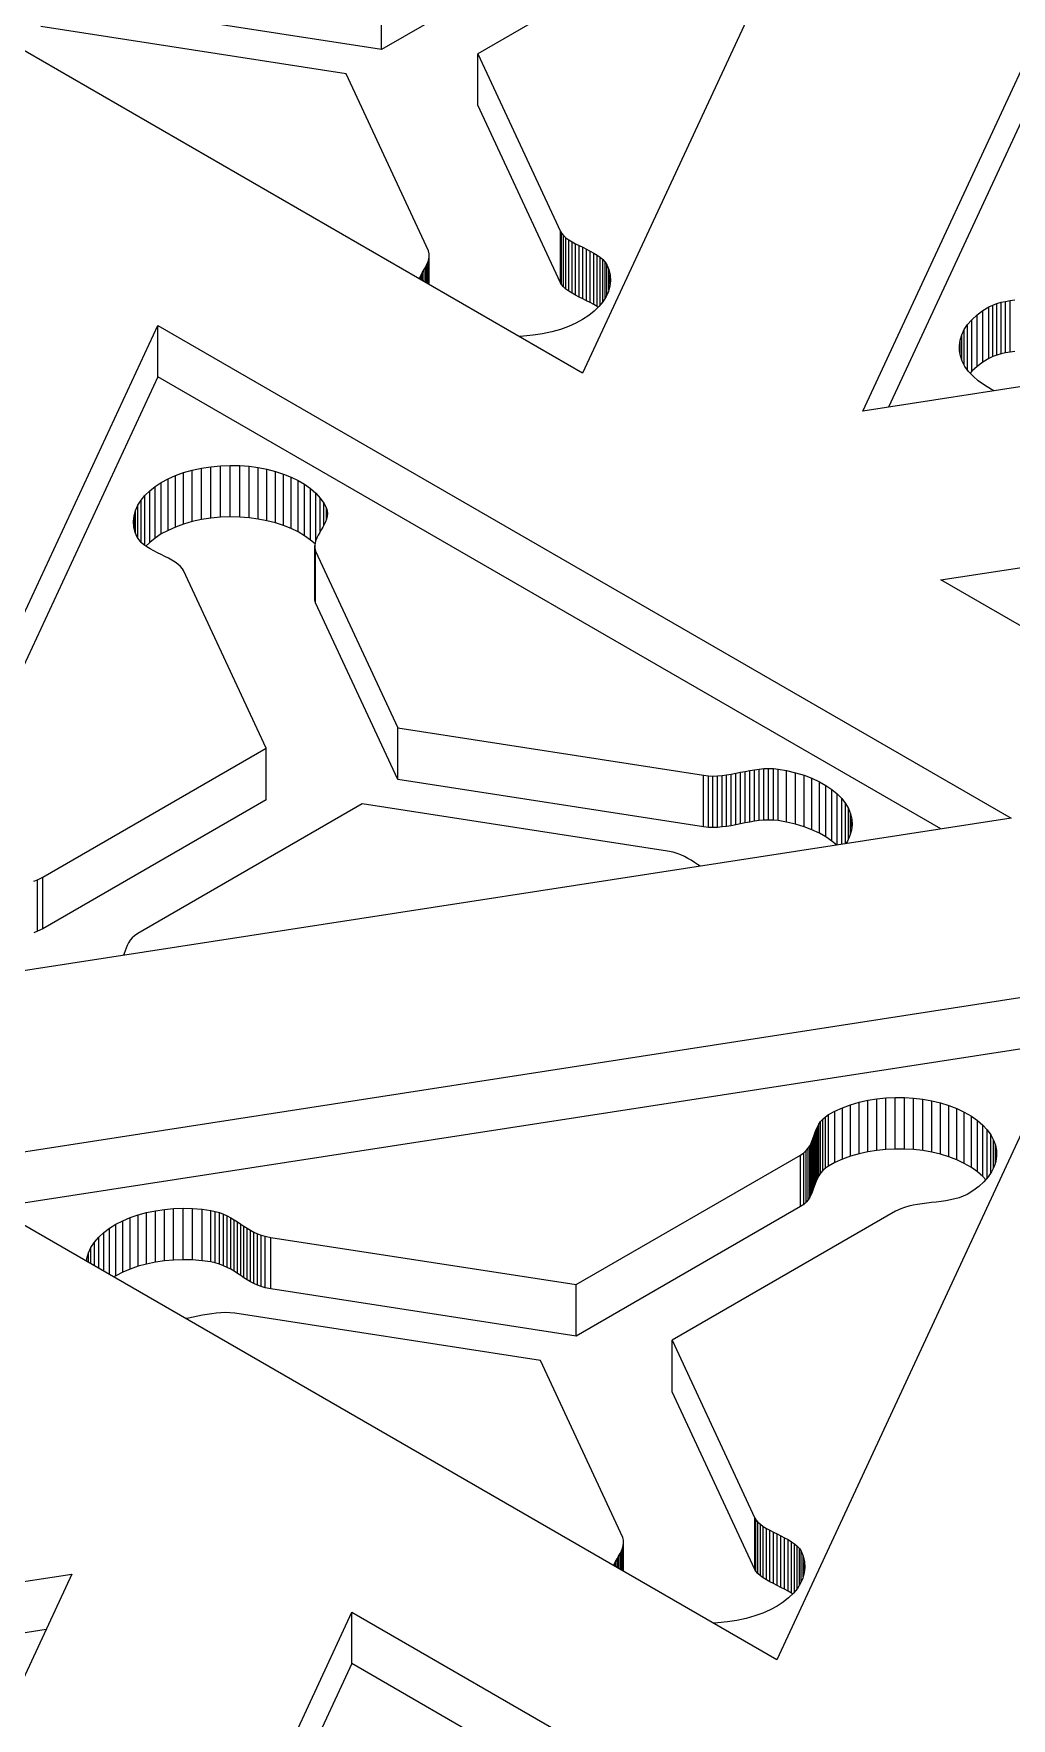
# Model space of a CAD drawing. Header units: inches. Extents: x 2.5 to 18.9, y 2.6 to 12.3.
# Drawn here: x 11.999 to 12.967, y 6.418 to 8.087 of the extents above; entities that cross this region are included whole.
import ezdxf

# ---------------------------------------------------------------- set-up
doc = ezdxf.new("R2010")
doc.units = ezdxf.units.IN
doc.header["$MEASUREMENT"] = 0

# ---------------------------------------------------------------- blocks, each defined once
blk = doc.blocks.new('A$C39963D99')
at = {"color": 0, "linetype": 'Continuous', "lineweight": 0, "extrusion": (3.33067e-16, 0.816497, 0.57735)}
for p, q in [((15.9878, -2.1831), (15.6783, -2.85)), ((15.9559, -2.8878), (16.2654, -2.2208)), ((16.2654, -2.2719), (15.9814, -2.8838)), ((15.6783, -2.85), (14.8327, -2.3618)), ((15.7016, -2.4009), (15.4792, -2.5293)), ((15.7959, -2.4057), (15.5746, -2.5335)), ((15.4792, -2.5293), (15.1768, -2.4826)), ((15.4792, -2.5293), (15.4792, -2.4783)), ((15.4441, -2.5536), (15.1414, -2.5067)), ((15.5746, -2.5845), (15.5746, -2.5335)), ((15.5746, -2.5335), (15.6563, -2.7096)), ((15.5255, -2.7289), (15.4441, -2.5536)), ((15.6563, -2.7606), (15.5746, -2.5845)), ((15.6563, -2.7606), (15.6563, -2.7096)), ((15.6563, -2.7096), (15.6573, -2.7114)), ((15.6573, -2.7624), (15.6573, -2.7114)), ((15.6573, -2.7114), (15.6594, -2.7137)), ((15.6594, -2.7647), (15.6594, -2.7137)), ((15.6594, -2.7137), (15.6618, -2.7159)), ((15.6618, -2.7669), (15.6618, -2.7159)), ((15.6618, -2.7159), (15.6647, -2.7179)), ((15.6647, -2.769), (15.6647, -2.7179)), ((15.6647, -2.7179), (15.6679, -2.7199)), ((15.6679, -2.7709), (15.6679, -2.7199)), ((15.6679, -2.7199), (15.6713, -2.7218)), ((17.111, -2.7091), (15.9559, -2.8878)), ((15.5252, -2.7396), (15.5259, -2.737)), ((15.5262, -2.7317), (15.5255, -2.7289)), ((15.5259, -2.737), (15.5263, -2.7344)), ((15.5259, -2.762), (15.5259, -2.737)), ((15.5263, -2.7344), (15.5262, -2.7317)), ((15.5263, -2.7622), (15.5263, -2.7344)), ((15.6713, -2.7728), (15.6713, -2.7218)), ((15.6713, -2.7218), (15.6749, -2.7236)), ((15.6749, -2.7747), (15.6749, -2.7236)), ((15.6749, -2.7236), (15.6785, -2.7254)), ((15.6785, -2.7765), (15.6785, -2.7254)), ((15.6785, -2.7254), (15.6822, -2.7273)), ((15.6822, -2.7783), (15.6822, -2.7273)), ((15.6822, -2.7273), (15.6858, -2.7291)), ((15.6858, -2.7802), (15.6858, -2.7291)), ((15.6858, -2.7291), (15.6893, -2.7311)), ((15.6893, -2.7821), (15.6893, -2.7311)), ((15.6893, -2.7311), (15.6926, -2.7331)), ((15.6926, -2.7841), (15.6926, -2.7331)), ((15.6926, -2.7331), (15.6956, -2.7352)), ((15.6956, -2.7828), (15.6956, -2.7352)), ((15.6956, -2.7352), (15.6982, -2.7375)), ((15.6982, -2.7796), (15.6982, -2.7375)), ((15.6982, -2.7375), (15.7005, -2.74)), ((15.5169, -2.7553), (15.5183, -2.7527)), ((15.5183, -2.7527), (15.5198, -2.7501)), ((15.5183, -2.7576), (15.5183, -2.7527)), ((15.5198, -2.7501), (15.5214, -2.7474)), ((15.5198, -2.7585), (15.5198, -2.7501)), ((15.5214, -2.7474), (15.5228, -2.7448)), ((15.5214, -2.7594), (15.5214, -2.7474)), ((15.5228, -2.7448), (15.5241, -2.7422)), ((15.5228, -2.7602), (15.5228, -2.7448)), ((15.5241, -2.7422), (15.5252, -2.7396)), ((15.5241, -2.761), (15.5241, -2.7422)), ((15.5252, -2.7616), (15.5252, -2.7396)), ((15.7005, -2.7761), (15.7005, -2.74)), ((15.7005, -2.74), (15.7022, -2.7426)), ((15.7022, -2.7729), (15.7022, -2.7426)), ((15.7022, -2.7426), (15.7042, -2.7475)), ((15.7042, -2.768), (15.7042, -2.7475)), ((15.7042, -2.7475), (15.7055, -2.753)), ((15.7055, -2.762), (15.7055, -2.753)), ((15.7055, -2.753), (15.7059, -2.7585)), ((15.5164, -2.7565), (15.5169, -2.7553)), ((15.5169, -2.7568), (15.5169, -2.7553)), ((15.6573, -2.7624), (15.6563, -2.7606)), ((15.6594, -2.7647), (15.6573, -2.7624)), ((15.6618, -2.7669), (15.6594, -2.7647)), ((15.6647, -2.769), (15.6618, -2.7669)), ((15.6679, -2.7709), (15.6647, -2.769)), ((15.6713, -2.7728), (15.6679, -2.7709)), ((15.7039, -2.7692), (15.7016, -2.7743)), ((15.7053, -2.7639), (15.7039, -2.7692)), ((15.7059, -2.7585), (15.7053, -2.7639)), ((15.6749, -2.7747), (15.6713, -2.7728)), ((15.6785, -2.7765), (15.6749, -2.7747)), ((15.6822, -2.7783), (15.6785, -2.7765)), ((15.6858, -2.7802), (15.6822, -2.7783)), ((15.6893, -2.7821), (15.6858, -2.7802)), ((15.6926, -2.7841), (15.6893, -2.7821)), ((15.6945, -2.7841), (15.6898, -2.7887)), ((15.6937, -2.7849), (15.6926, -2.7841)), ((15.6984, -2.7793), (15.6945, -2.7841)), ((15.7016, -2.7743), (15.6984, -2.7793)), ((16.069, -2.7924), (16.0749, -2.788)), ((16.0749, -2.788), (16.0808, -2.7844)), ((16.0749, -2.8391), (16.0749, -2.788)), ((16.0808, -2.7844), (16.0846, -2.7826)), ((16.0808, -2.8355), (16.0808, -2.7844)), ((16.0846, -2.7826), (16.0886, -2.7812)), ((16.0846, -2.8337), (16.0846, -2.7826)), ((16.0886, -2.7812), (16.0928, -2.7799)), ((16.0886, -2.8322), (16.0886, -2.7812)), ((16.0928, -2.7799), (16.0973, -2.779)), ((16.0928, -2.831), (16.0928, -2.7799)), ((16.0973, -2.779), (16.1018, -2.7781)), ((16.0973, -2.83), (16.0973, -2.779)), ((16.1018, -2.7781), (16.1065, -2.7775)), ((16.1018, -2.8292), (16.1018, -2.7781)), ((14.9478, -3.4698), (15.2573, -2.8029)), ((15.2573, -2.8539), (15.2573, -2.8029)), ((15.2573, -2.8029), (16.1029, -3.2911)), ((15.6642, -2.8039), (15.6563, -2.8067)), ((15.6716, -2.8006), (15.6642, -2.8039)), ((15.6783, -2.7969), (15.6716, -2.8006)), ((15.6844, -2.793), (15.6783, -2.7969)), ((15.6898, -2.7887), (15.6844, -2.793)), ((16.0564, -2.8069), (16.0597, -2.8019)), ((16.0597, -2.8019), (16.0639, -2.7971)), ((16.0597, -2.8471), (16.0597, -2.8019)), ((16.0639, -2.7971), (16.069, -2.7924)), ((16.0639, -2.8481), (16.0639, -2.7971)), ((16.069, -2.8435), (16.069, -2.7924)), ((15.6196, -2.8135), (15.6154, -2.8137)), ((15.6292, -2.8126), (15.6196, -2.8135)), ((15.6387, -2.8112), (15.6292, -2.8126)), ((15.6477, -2.8092), (15.6387, -2.8112)), ((15.6563, -2.8067), (15.6477, -2.8092)), ((16.0515, -2.8226), (16.0523, -2.8173)), ((16.0523, -2.8173), (16.0539, -2.8121)), ((16.0523, -2.8314), (16.0523, -2.8173)), ((16.0539, -2.8121), (16.0564, -2.8069)), ((16.0539, -2.8368), (16.0539, -2.8121)), ((16.0564, -2.842), (16.0564, -2.8069)), ((16.0516, -2.8279), (16.0515, -2.8226)), ((16.0526, -2.8331), (16.0516, -2.8279)), ((16.0544, -2.8383), (16.0526, -2.8331)), ((16.0571, -2.8435), (16.0544, -2.8383)), ((16.0808, -2.8355), (16.0749, -2.8391)), ((16.0846, -2.8337), (16.0808, -2.8355)), ((16.0886, -2.8322), (16.0846, -2.8337)), ((16.0928, -2.831), (16.0886, -2.8322)), ((16.0973, -2.83), (16.0928, -2.831)), ((16.1018, -2.8292), (16.0973, -2.83)), ((16.1065, -2.8285), (16.1018, -2.8292)), ((15.2573, -2.8539), (14.9733, -3.4658)), ((16.0332, -3.3019), (15.2573, -2.8539)), ((16.0607, -2.8484), (16.0571, -2.8435)), ((16.0651, -2.8532), (16.0607, -2.8484)), ((16.0639, -2.8481), (16.0622, -2.8501)), ((16.069, -2.8435), (16.0639, -2.8481)), ((16.0703, -2.8578), (16.0651, -2.8532)), ((16.0749, -2.8391), (16.069, -2.8435)), ((16.0765, -2.8621), (16.0703, -2.8578)), ((16.0834, -2.8662), (16.0765, -2.8621)), ((16.0864, -2.8676), (16.0834, -2.8662)), ((16.0333, -3.055), (17.1884, -2.8763)), ((15.2609, -2.9585), (15.2677, -2.9548)), ((15.2677, -2.9548), (15.275, -2.9516)), ((15.2677, -3.0059), (15.2677, -2.9548)), ((15.275, -2.9516), (15.283, -2.9487)), ((15.275, -3.0026), (15.275, -2.9516)), ((15.283, -2.9487), (15.2915, -2.9462)), ((15.283, -2.9997), (15.283, -2.9487)), ((15.2915, -2.9462), (15.3006, -2.9443)), ((15.2915, -2.9973), (15.2915, -2.9462)), ((15.3006, -2.9443), (15.3101, -2.9428)), ((15.3006, -2.9953), (15.3006, -2.9443)), ((15.3101, -2.9428), (15.3197, -2.9419)), ((15.3101, -2.9938), (15.3101, -2.9428)), ((15.3197, -2.9419), (15.3292, -2.9415)), ((15.3197, -2.9929), (15.3197, -2.9419)), ((15.3292, -2.9926), (15.3292, -2.9415)), ((15.3292, -2.9415), (15.3386, -2.9417)), ((15.3386, -2.9928), (15.3386, -2.9417)), ((15.3386, -2.9417), (15.3478, -2.9424)), ((15.3478, -2.9935), (15.3478, -2.9424)), ((15.3478, -2.9424), (15.3568, -2.9436)), ((15.3568, -2.9947), (15.3568, -2.9436)), ((15.3568, -2.9436), (15.3655, -2.9453)), ((15.3655, -2.9964), (15.3655, -2.9453)), ((15.3655, -2.9453), (15.3739, -2.9475)), ((15.3739, -2.9985), (15.3739, -2.9475)), ((15.3739, -2.9475), (15.3819, -2.9501)), ((15.3819, -3.0011), (15.3819, -2.9501)), ((15.3819, -2.9501), (15.3894, -2.9531)), ((15.3894, -3.0041), (15.3894, -2.9531)), ((15.3894, -2.9531), (15.3964, -2.9565)), ((15.2408, -2.9761), (15.2447, -2.9713)), ((15.2447, -2.9713), (15.2494, -2.9667)), ((15.2447, -3.0209), (15.2447, -2.9713)), ((15.2494, -2.9667), (15.2548, -2.9625)), ((15.2494, -3.0178), (15.2494, -2.9667)), ((15.2548, -2.9625), (15.2609, -2.9585)), ((15.2548, -3.0135), (15.2548, -2.9625)), ((15.2609, -3.0095), (15.2609, -2.9585)), ((15.3964, -3.0075), (15.3964, -2.9565)), ((15.3964, -2.9565), (15.4029, -2.9603)), ((15.4029, -3.0114), (15.4029, -2.9603)), ((15.4029, -2.9603), (15.4087, -2.9645)), ((15.4087, -3.0155), (15.4087, -2.9645)), ((15.4087, -2.9645), (15.4139, -2.969)), ((15.4139, -3.0164), (15.4139, -2.969)), ((15.4139, -2.969), (15.4183, -2.9739)), ((15.2339, -2.9915), (15.2354, -2.9862)), ((15.2354, -2.9862), (15.2377, -2.9811)), ((15.2354, -3.0087), (15.2354, -2.9862)), ((15.2377, -2.9811), (15.2408, -2.9761)), ((15.2377, -3.0137), (15.2377, -2.9811)), ((15.2408, -3.0177), (15.2408, -2.9761)), ((15.4183, -3.0072), (15.4183, -2.9739)), ((15.4183, -2.9739), (15.4219, -2.979)), ((15.4219, -3.0008), (15.4219, -2.979)), ((15.4219, -2.979), (15.4244, -2.9838)), ((15.4244, -2.9952), (15.4244, -2.9838)), ((15.4244, -2.9838), (15.4252, -2.9866)), ((15.4252, -2.9921), (15.4252, -2.9866)), ((15.4252, -2.9866), (15.4255, -2.9893)), ((15.2334, -2.9969), (15.2339, -2.9915)), ((15.2338, -3.0024), (15.2334, -2.9969)), ((15.2351, -3.0079), (15.2338, -3.0024)), ((15.2339, -3.0032), (15.2339, -2.9915)), ((15.275, -3.0026), (15.2677, -3.0059)), ((15.283, -2.9997), (15.275, -3.0026)), ((15.2915, -2.9973), (15.283, -2.9997)), ((15.3006, -2.9953), (15.2915, -2.9973)), ((15.3101, -2.9938), (15.3006, -2.9953)), ((15.3197, -2.9929), (15.3101, -2.9938)), ((15.3292, -2.9926), (15.3197, -2.9929)), ((15.3386, -2.9928), (15.3292, -2.9926)), ((15.3478, -2.9935), (15.3386, -2.9928)), ((15.3568, -2.9947), (15.3478, -2.9935)), ((15.3655, -2.9964), (15.3568, -2.9947)), ((15.3739, -2.9985), (15.3655, -2.9964)), ((15.3819, -3.0011), (15.3739, -2.9985)), ((15.3894, -3.0041), (15.3819, -3.0011)), ((15.3964, -3.0075), (15.3894, -3.0041)), ((15.4209, -3.0027), (15.4194, -3.0054)), ((15.4223, -3.0001), (15.4209, -3.0027)), ((15.4236, -2.9974), (15.4223, -3.0001)), ((15.4246, -2.9947), (15.4236, -2.9974)), ((15.4252, -2.992), (15.4246, -2.9947)), ((15.4255, -2.9893), (15.4252, -2.992)), ((15.2371, -3.0128), (15.2351, -3.0079)), ((15.2388, -3.0154), (15.2371, -3.0128)), ((15.241, -3.0179), (15.2388, -3.0154)), ((15.2437, -3.0202), (15.241, -3.0179)), ((15.2467, -3.0223), (15.2437, -3.0202)), ((15.2494, -3.0178), (15.2456, -3.0215)), ((15.2548, -3.0135), (15.2494, -3.0178)), ((15.2609, -3.0095), (15.2548, -3.0135)), ((15.2677, -3.0059), (15.2609, -3.0095)), ((15.4029, -3.0114), (15.3964, -3.0075)), ((15.4087, -3.0155), (15.4029, -3.0114)), ((15.4132, -3.0194), (15.4087, -3.0155)), ((15.4133, -3.0184), (15.4129, -3.021)), ((15.4129, -3.0721), (15.4129, -3.021)), ((15.4129, -3.021), (15.4131, -3.0237)), ((15.4141, -3.0158), (15.4133, -3.0184)), ((15.4151, -3.0132), (15.4141, -3.0158)), ((15.4164, -3.0106), (15.4151, -3.0132)), ((15.4179, -3.008), (15.4164, -3.0106)), ((15.4194, -3.0054), (15.4179, -3.008)), ((15.2499, -3.0243), (15.2467, -3.0223)), ((15.2534, -3.0263), (15.2499, -3.0243)), ((15.257, -3.0281), (15.2534, -3.0263)), ((15.2607, -3.03), (15.257, -3.0281)), ((15.2644, -3.0318), (15.2607, -3.03)), ((15.268, -3.0336), (15.2644, -3.0318)), ((15.2714, -3.0355), (15.268, -3.0336)), ((15.2745, -3.0375), (15.2714, -3.0355)), ((15.2774, -3.0395), (15.2745, -3.0375)), ((15.4131, -3.0747), (15.4131, -3.0237)), ((15.4131, -3.0237), (15.4138, -3.0265)), ((15.4138, -3.0776), (15.4138, -3.0265)), ((15.4138, -3.0265), (15.4952, -3.2018)), ((15.2799, -3.0417), (15.2774, -3.0395)), ((15.2819, -3.044), (15.2799, -3.0417)), ((15.283, -3.0458), (15.2819, -3.044)), ((15.3647, -3.2219), (15.283, -3.0458)), ((16.8789, -3.5432), (16.0333, -3.055)), ((15.4131, -3.0747), (15.4129, -3.0721)), ((15.4138, -3.0776), (15.4131, -3.0747)), ((15.4952, -3.2529), (15.4138, -3.0776)), ((15.4952, -3.2529), (15.4952, -3.2018)), ((15.4952, -3.2018), (15.7979, -3.2487)), ((15.1434, -3.3497), (15.3647, -3.2219)), ((15.3647, -3.273), (15.3647, -3.2219)), ((15.7979, -3.2997), (15.4952, -3.2529)), ((15.7979, -3.2997), (15.7979, -3.2487)), ((15.7979, -3.2487), (15.8029, -3.2493)), ((15.8029, -3.3003), (15.8029, -3.2493)), ((15.8029, -3.2493), (15.8074, -3.2494)), ((15.8074, -3.2494), (15.8119, -3.2493)), ((15.8074, -3.3005), (15.8074, -3.2494)), ((15.8119, -3.2493), (15.8164, -3.2489)), ((15.8119, -3.3003), (15.8119, -3.2493)), ((15.8164, -3.2489), (15.8209, -3.2483)), ((15.8164, -3.2999), (15.8164, -3.2489)), ((15.8209, -3.2483), (15.8255, -3.2475)), ((15.8209, -3.2993), (15.8209, -3.2483)), ((15.8255, -3.2475), (15.83, -3.2467)), ((15.8255, -3.2986), (15.8255, -3.2475)), ((15.83, -3.2467), (15.8346, -3.2457)), ((15.83, -3.2977), (15.83, -3.2467)), ((15.8346, -3.2457), (15.8392, -3.2448)), ((15.8346, -3.2968), (15.8346, -3.2457)), ((15.8392, -3.2448), (15.8438, -3.244)), ((15.8392, -3.2959), (15.8392, -3.2448)), ((15.8438, -3.244), (15.8484, -3.2432)), ((15.8438, -3.295), (15.8438, -3.244)), ((15.8484, -3.2432), (15.8531, -3.2426)), ((15.8484, -3.2942), (15.8484, -3.2432)), ((15.8531, -3.2426), (15.8578, -3.2421)), ((15.8531, -3.2936), (15.8531, -3.2426)), ((15.8578, -3.2421), (15.8625, -3.242)), ((15.8578, -3.2932), (15.8578, -3.2421)), ((15.8625, -3.293), (15.8625, -3.242)), ((15.8625, -3.242), (15.8673, -3.2421)), ((15.8673, -3.2931), (15.8673, -3.2421)), ((15.8673, -3.2421), (15.8721, -3.2425)), ((15.8721, -3.2936), (15.8721, -3.2425)), ((15.8721, -3.2425), (15.8804, -3.244)), ((15.8804, -3.295), (15.8804, -3.244)), ((15.8804, -3.244), (15.8893, -3.2461)), ((15.8893, -3.2971), (15.8893, -3.2461)), ((15.8893, -3.2461), (15.8977, -3.2486)), ((15.8977, -3.2996), (15.8977, -3.2486)), ((15.8977, -3.2486), (15.9055, -3.2516)), ((15.9055, -3.3026), (15.9055, -3.2516)), ((15.9055, -3.2516), (15.9128, -3.255)), ((15.9128, -3.306), (15.9128, -3.255)), ((15.9128, -3.255), (15.9193, -3.2587)), ((15.9193, -3.3097), (15.9193, -3.2587)), ((15.9193, -3.2587), (15.9253, -3.2628)), ((15.9253, -3.3138), (15.9253, -3.2628)), ((15.9253, -3.2628), (15.9305, -3.2671)), ((15.9305, -3.3178), (15.9305, -3.2671)), ((15.9305, -3.2671), (15.935, -3.2717)), ((15.935, -3.3171), (15.935, -3.2717)), ((15.935, -3.2717), (15.9387, -3.2766)), ((15.3647, -3.273), (15.1434, -3.4008)), ((15.46, -3.2771), (15.2377, -3.4055)), ((15.7624, -3.3239), (15.46, -3.2771)), ((15.9387, -3.3165), (15.9387, -3.2766)), ((15.9387, -3.2766), (15.9416, -3.2816)), ((15.9416, -3.3117), (15.9416, -3.2816)), ((15.9416, -3.2816), (15.9437, -3.2868)), ((15.9437, -3.3064), (15.9437, -3.2868)), ((15.9437, -3.2868), (15.945, -3.2921)), ((16.1029, -3.2911), (14.9478, -3.4698)), ((15.8029, -3.3003), (15.7979, -3.2997)), ((15.8074, -3.3005), (15.8029, -3.3003)), ((15.8119, -3.3003), (15.8074, -3.3005)), ((15.8164, -3.2999), (15.8119, -3.3003)), ((15.8209, -3.2993), (15.8164, -3.2999)), ((15.8255, -3.2986), (15.8209, -3.2993)), ((15.83, -3.2977), (15.8255, -3.2986)), ((15.8346, -3.2968), (15.83, -3.2977)), ((15.8392, -3.2959), (15.8346, -3.2968)), ((15.8438, -3.295), (15.8392, -3.2959)), ((15.8484, -3.2942), (15.8438, -3.295)), ((15.8531, -3.2936), (15.8484, -3.2942)), ((15.8578, -3.2932), (15.8531, -3.2936)), ((15.8625, -3.293), (15.8578, -3.2932)), ((15.8673, -3.2931), (15.8625, -3.293)), ((15.8721, -3.2936), (15.8673, -3.2931)), ((15.8804, -3.295), (15.8721, -3.2936)), ((15.8893, -3.2971), (15.8804, -3.295)), ((15.8977, -3.2996), (15.8893, -3.2971)), ((15.9055, -3.3026), (15.8977, -3.2996)), ((15.9128, -3.306), (15.9055, -3.3026)), ((15.9447, -3.303), (15.9431, -3.3085)), ((15.9453, -3.2975), (15.9447, -3.303)), ((15.945, -3.3005), (15.945, -3.2921)), ((15.945, -3.2921), (15.9453, -3.2975)), ((15.9193, -3.3097), (15.9128, -3.306)), ((15.9253, -3.3138), (15.9193, -3.3097)), ((15.9301, -3.3178), (15.9253, -3.3138)), ((15.9406, -3.314), (15.939, -3.3164)), ((15.9431, -3.3085), (15.9406, -3.314)), ((15.7679, -3.325), (15.7624, -3.3239)), ((15.7719, -3.3261), (15.7679, -3.325)), ((15.7757, -3.3275), (15.7719, -3.3261)), ((15.7792, -3.3292), (15.7757, -3.3275)), ((15.7826, -3.331), (15.7792, -3.3292)), ((15.7859, -3.3329), (15.7826, -3.331)), ((15.7891, -3.335), (15.7859, -3.3329)), ((15.7922, -3.3371), (15.7891, -3.335)), ((15.7947, -3.3388), (15.7922, -3.3371)), ((15.1345, -3.3537), (15.1382, -3.3523)), ((15.1382, -3.3523), (15.1434, -3.3497)), ((15.1382, -3.4033), (15.1382, -3.3523)), ((15.1434, -3.4008), (15.1434, -3.3497)), ((15.1382, -3.4033), (15.1345, -3.4047)), ((15.1434, -3.4008), (15.1382, -3.4033)), ((15.2377, -3.4055), (15.2345, -3.4077)), ((15.225, -3.4226), (15.224, -3.4253)), ((15.226, -3.4199), (15.225, -3.4226)), ((15.2271, -3.4173), (15.226, -3.4199)), ((15.2284, -3.4147), (15.2271, -3.4173)), ((15.2301, -3.4122), (15.2284, -3.4147)), ((15.2321, -3.4099), (15.2301, -3.4122)), ((15.2345, -3.4077), (15.2321, -3.4099)), ((15.224, -3.4253), (15.2234, -3.4271)), ((15.0252, -3.637), (16.1803, -3.4583)), ((16.1803, -3.4583), (15.8708, -4.1252)), ((16.1548, -3.5133), (15.0949, -3.6772)), ((15.9438, -3.5752), (15.9522, -3.5728)), ((15.9522, -3.5728), (15.9608, -3.5708)), ((15.9522, -3.6238), (15.9522, -3.5728)), ((15.9608, -3.5708), (15.9697, -3.5694)), ((15.9608, -3.6219), (15.9608, -3.5708)), ((15.9697, -3.5694), (15.9788, -3.5685)), ((15.9697, -3.6204), (15.9697, -3.5694)), ((15.9788, -3.5685), (15.9879, -3.568)), ((15.9788, -3.6195), (15.9788, -3.5685)), ((15.9879, -3.6191), (15.9879, -3.568)), ((15.9879, -3.568), (15.9971, -3.5681)), ((15.9971, -3.6191), (15.9971, -3.5681)), ((15.9971, -3.5681), (16.0062, -3.5686)), ((16.0062, -3.6197), (16.0062, -3.5686)), ((16.0062, -3.5686), (16.0152, -3.5697)), ((16.0152, -3.6207), (16.0152, -3.5697)), ((16.0152, -3.5697), (16.0241, -3.5713)), ((16.0241, -3.6223), (16.0241, -3.5713)), ((16.0241, -3.5713), (16.0327, -3.5733)), ((15.914, -3.5919), (15.9162, -3.5895)), ((15.9162, -3.5895), (15.9188, -3.5871)), ((15.9162, -3.6405), (15.9162, -3.5895)), ((15.9188, -3.5871), (15.9219, -3.5849)), ((15.9188, -3.6382), (15.9188, -3.5871)), ((15.9219, -3.5849), (15.9281, -3.5815)), ((15.9219, -3.636), (15.9219, -3.5849)), ((15.9281, -3.5815), (15.9357, -3.5781)), ((15.9281, -3.6325), (15.9281, -3.5815)), ((15.9357, -3.5781), (15.9438, -3.5752)), ((15.9357, -3.6291), (15.9357, -3.5781)), ((15.9438, -3.6262), (15.9438, -3.5752)), ((16.0327, -3.6243), (16.0327, -3.5733)), ((16.0327, -3.5733), (16.041, -3.5758)), ((16.041, -3.6269), (16.041, -3.5758)), ((16.041, -3.5758), (16.0489, -3.5789)), ((16.0489, -3.6299), (16.0489, -3.5789)), ((16.0489, -3.5789), (16.0564, -3.5824)), ((16.0564, -3.6335), (16.0564, -3.5824)), ((16.0564, -3.5824), (16.0634, -3.5864)), ((16.0634, -3.6375), (16.0634, -3.5864)), ((16.0634, -3.5864), (16.0695, -3.5908)), ((15.9068, -3.608), (15.9078, -3.6053)), ((15.9078, -3.6053), (15.9087, -3.6025)), ((15.9078, -3.6563), (15.9078, -3.6053)), ((15.9087, -3.6025), (15.9097, -3.5998)), ((15.9087, -3.6535), (15.9087, -3.6025)), ((15.9097, -3.5998), (15.9109, -3.5971)), ((15.9097, -3.6508), (15.9097, -3.5998)), ((15.9109, -3.5971), (15.9123, -3.5945)), ((15.9109, -3.6481), (15.9109, -3.5971)), ((15.9123, -3.5945), (15.914, -3.5919)), ((15.9123, -3.6455), (15.9123, -3.5945)), ((15.914, -3.6429), (15.914, -3.5919)), ((16.0695, -3.6418), (16.0695, -3.5908)), ((16.0695, -3.5908), (16.0748, -3.5954)), ((16.0748, -3.6464), (16.0748, -3.5954)), ((16.0748, -3.5954), (16.0792, -3.6001)), ((16.0792, -3.6478), (16.0792, -3.6001)), ((16.0792, -3.6001), (16.0827, -3.6051)), ((16.0827, -3.6428), (16.0827, -3.6051)), ((16.0827, -3.6051), (16.0854, -3.6102)), ((15.8941, -3.6251), (15.8973, -3.6229)), ((15.8973, -3.6229), (15.8997, -3.6207)), ((15.8973, -3.6739), (15.8973, -3.6229)), ((15.8997, -3.6207), (15.9017, -3.6183)), ((15.8997, -3.6717), (15.8997, -3.6207)), ((15.9017, -3.6183), (15.9034, -3.6159)), ((15.9017, -3.6694), (15.9017, -3.6183)), ((15.9034, -3.6159), (15.9047, -3.6133)), ((15.9034, -3.6669), (15.9034, -3.6159)), ((15.9047, -3.6133), (15.9058, -3.6107)), ((15.9047, -3.6643), (15.9047, -3.6133)), ((15.9058, -3.6107), (15.9068, -3.608)), ((15.9058, -3.6617), (15.9058, -3.6107)), ((15.9068, -3.659), (15.9068, -3.608)), ((15.9608, -3.6219), (15.9522, -3.6238)), ((15.9697, -3.6204), (15.9608, -3.6219)), ((15.9788, -3.6195), (15.9697, -3.6204)), ((15.9879, -3.6191), (15.9788, -3.6195)), ((15.9971, -3.6191), (15.9879, -3.6191)), ((16.0062, -3.6197), (15.9971, -3.6191)), ((16.0152, -3.6207), (16.0062, -3.6197)), ((16.0241, -3.6223), (16.0152, -3.6207)), ((16.0327, -3.6243), (16.0241, -3.6223)), ((16.0854, -3.6376), (16.0854, -3.6102)), ((16.0854, -3.6102), (16.0872, -3.6154)), ((16.0872, -3.6323), (16.0872, -3.6154)), ((16.0872, -3.6154), (16.0882, -3.6207)), ((16.0882, -3.6268), (16.0882, -3.6207)), ((16.0882, -3.6207), (16.0883, -3.626)), ((15.8708, -4.1252), (15.0252, -3.637)), ((15.6718, -3.7535), (15.8941, -3.6251)), ((15.8941, -3.6761), (15.8941, -3.6251)), ((15.9188, -3.6382), (15.9162, -3.6405)), ((15.9219, -3.636), (15.9188, -3.6382)), ((15.9281, -3.6325), (15.9219, -3.636)), ((15.9357, -3.6291), (15.9281, -3.6325)), ((15.9438, -3.6262), (15.9357, -3.6291)), ((15.9522, -3.6238), (15.9438, -3.6262)), ((16.041, -3.6269), (16.0327, -3.6243)), ((16.0489, -3.6299), (16.041, -3.6269)), ((16.0564, -3.6335), (16.0489, -3.6299)), ((16.0634, -3.6375), (16.0564, -3.6335)), ((16.0695, -3.6418), (16.0634, -3.6375)), ((16.0859, -3.6365), (16.0835, -3.6416)), ((16.0876, -3.6313), (16.0859, -3.6365)), ((16.0883, -3.626), (16.0876, -3.6313)), ((15.9078, -3.6563), (15.9068, -3.659)), ((15.9087, -3.6535), (15.9078, -3.6563)), ((15.9097, -3.6508), (15.9087, -3.6535)), ((15.9109, -3.6481), (15.9097, -3.6508)), ((15.9123, -3.6455), (15.9109, -3.6481)), ((15.914, -3.6429), (15.9123, -3.6455)), ((15.9162, -3.6405), (15.914, -3.6429)), ((16.0709, -3.6561), (16.065, -3.6605)), ((16.0748, -3.6464), (16.0695, -3.6418)), ((16.0759, -3.6515), (16.0709, -3.6561)), ((16.0777, -3.6495), (16.0748, -3.6464)), ((16.0801, -3.6467), (16.0759, -3.6515)), ((16.0835, -3.6416), (16.0801, -3.6467)), ((15.8997, -3.6717), (15.8973, -3.6739)), ((15.9017, -3.6694), (15.8997, -3.6717)), ((15.9034, -3.6669), (15.9017, -3.6694)), ((15.9047, -3.6643), (15.9034, -3.6669)), ((15.9058, -3.6617), (15.9047, -3.6643)), ((15.9068, -3.659), (15.9058, -3.6617)), ((16.0192, -3.6728), (16.0146, -3.6733)), ((16.0239, -3.6722), (16.0192, -3.6728)), ((16.0287, -3.6717), (16.0239, -3.6722)), ((16.0334, -3.6711), (16.0287, -3.6717)), ((16.038, -3.6704), (16.0334, -3.6711)), ((16.0426, -3.6696), (16.038, -3.6704)), ((16.047, -3.6686), (16.0426, -3.6696)), ((16.0513, -3.6674), (16.047, -3.6686)), ((16.0553, -3.6659), (16.0513, -3.6674)), ((16.0591, -3.6641), (16.0553, -3.6659)), ((16.065, -3.6605), (16.0591, -3.6641)), ((15.2228, -3.6901), (15.2302, -3.687)), ((15.2302, -3.687), (15.2381, -3.6843)), ((15.2302, -3.738), (15.2302, -3.687)), ((15.2381, -3.6843), (15.2463, -3.682)), ((15.2381, -3.7353), (15.2381, -3.6843)), ((15.2463, -3.682), (15.255, -3.6802)), ((15.2463, -3.7331), (15.2463, -3.682)), ((15.255, -3.6802), (15.2639, -3.6789)), ((15.255, -3.7313), (15.255, -3.6802)), ((15.2639, -3.6789), (15.2731, -3.6781)), ((15.2639, -3.7299), (15.2639, -3.6789)), ((15.2731, -3.6781), (15.2825, -3.6777)), ((15.2731, -3.7291), (15.2731, -3.6781)), ((15.2825, -3.7288), (15.2825, -3.6777)), ((15.2825, -3.6777), (15.2919, -3.678)), ((15.2919, -3.729), (15.2919, -3.678)), ((15.2919, -3.678), (15.3015, -3.6787)), ((15.3015, -3.7298), (15.3015, -3.6787)), ((15.3015, -3.6787), (15.3099, -3.6799)), ((15.3099, -3.7309), (15.3099, -3.6799)), ((15.3099, -3.6799), (15.3144, -3.6809)), ((15.3144, -3.7319), (15.3144, -3.6809)), ((15.3144, -3.6809), (15.3187, -3.6821)), ((15.3187, -3.7332), (15.3187, -3.6821)), ((15.3187, -3.6821), (15.3226, -3.6837)), ((15.3226, -3.7347), (15.3226, -3.6837)), ((15.3226, -3.6837), (15.3263, -3.6854)), ((15.3263, -3.7364), (15.3263, -3.6854)), ((15.3263, -3.6854), (15.3298, -3.6873)), ((15.3298, -3.7383), (15.3298, -3.6873)), ((15.3298, -3.6873), (15.3332, -3.6893)), ((15.3332, -3.7403), (15.3332, -3.6893)), ((15.3332, -3.6893), (15.3364, -3.6914)), ((15.8941, -3.6761), (15.6718, -3.8045)), ((15.9884, -3.6808), (15.7671, -3.8086)), ((15.8973, -3.6739), (15.8941, -3.6761)), ((15.9936, -3.6783), (15.9884, -3.6808)), ((15.9973, -3.6769), (15.9936, -3.6783)), ((16.0014, -3.6757), (15.9973, -3.6769)), ((16.0056, -3.6748), (16.0014, -3.6757)), ((16.01, -3.674), (16.0056, -3.6748)), ((16.0146, -3.6733), (16.01, -3.674)), ((15.1946, -3.7113), (15.1989, -3.7064)), ((15.1989, -3.7064), (15.2039, -3.7018)), ((15.1989, -3.7373), (15.1989, -3.7064)), ((15.2039, -3.7018), (15.2095, -3.6975)), ((15.2039, -3.7401), (15.2039, -3.7018)), ((15.2095, -3.6975), (15.2159, -3.6936)), ((15.2095, -3.7434), (15.2095, -3.6975)), ((15.2159, -3.6936), (15.2228, -3.6901)), ((15.2159, -3.7447), (15.2159, -3.6936)), ((15.2228, -3.7412), (15.2228, -3.6901)), ((15.3364, -3.7424), (15.3364, -3.6914)), ((15.3364, -3.6914), (15.3396, -3.6935)), ((15.3396, -3.7445), (15.3396, -3.6935)), ((15.3396, -3.6935), (15.3427, -3.6956)), ((15.3427, -3.7466), (15.3427, -3.6956)), ((15.3427, -3.6956), (15.3459, -3.6976)), ((15.3459, -3.7487), (15.3459, -3.6976)), ((15.3459, -3.6976), (15.3492, -3.6996)), ((15.3492, -3.7506), (15.3492, -3.6996)), ((15.3492, -3.6996), (15.3526, -3.7014)), ((15.3526, -3.7524), (15.3526, -3.7014)), ((15.3526, -3.7014), (15.3561, -3.703)), ((15.3561, -3.7541), (15.3561, -3.703)), ((15.3561, -3.703), (15.3599, -3.7045)), ((15.3599, -3.7555), (15.3599, -3.7045)), ((15.3599, -3.7045), (15.3639, -3.7056)), ((15.3639, -3.7567), (15.3639, -3.7056)), ((15.3639, -3.7056), (15.3694, -3.7067)), ((15.1871, -3.7276), (15.1887, -3.7221)), ((15.1887, -3.7221), (15.1912, -3.7166)), ((15.1887, -3.7314), (15.1887, -3.7221)), ((15.1912, -3.7166), (15.1946, -3.7113)), ((15.1912, -3.7328), (15.1912, -3.7166)), ((15.1946, -3.7348), (15.1946, -3.7113)), ((15.3694, -3.7577), (15.3694, -3.7067)), ((15.3694, -3.7067), (15.6718, -3.7535)), ((15.1868, -3.7303), (15.1871, -3.7276)), ((15.1871, -3.7305), (15.1871, -3.7276)), ((15.2302, -3.738), (15.2228, -3.7412)), ((15.2381, -3.7353), (15.2302, -3.738)), ((15.2463, -3.7331), (15.2381, -3.7353)), ((15.255, -3.7313), (15.2463, -3.7331)), ((15.2639, -3.7299), (15.255, -3.7313)), ((15.2731, -3.7291), (15.2639, -3.7299)), ((15.2825, -3.7288), (15.2731, -3.7291)), ((15.2919, -3.729), (15.2825, -3.7288)), ((15.3015, -3.7298), (15.2919, -3.729)), ((15.3099, -3.7309), (15.3015, -3.7298)), ((15.3144, -3.7319), (15.3099, -3.7309)), ((15.3187, -3.7332), (15.3144, -3.7319)), ((15.3226, -3.7347), (15.3187, -3.7332)), ((15.3263, -3.7364), (15.3226, -3.7347)), ((15.3298, -3.7383), (15.3263, -3.7364)), ((15.3332, -3.7403), (15.3298, -3.7383)), ((15.2159, -3.7447), (15.2139, -3.7459)), ((15.2228, -3.7412), (15.2159, -3.7447)), ((15.3364, -3.7424), (15.3332, -3.7403)), ((15.3396, -3.7445), (15.3364, -3.7424)), ((15.3427, -3.7466), (15.3396, -3.7445)), ((15.3459, -3.7487), (15.3427, -3.7466)), ((15.3492, -3.7506), (15.3459, -3.7487)), ((15.3526, -3.7524), (15.3492, -3.7506)), ((15.3561, -3.7541), (15.3526, -3.7524)), ((15.3599, -3.7555), (15.3561, -3.7541)), ((15.3639, -3.7567), (15.3599, -3.7555)), ((15.3694, -3.7577), (15.3639, -3.7567)), ((15.6718, -3.8045), (15.6718, -3.7535)), ((15.6718, -3.8045), (15.3694, -3.7577)), ((15.288, -3.7866), (15.2852, -3.7871)), ((15.2926, -3.7857), (15.288, -3.7866)), ((15.2972, -3.7848), (15.2926, -3.7857)), ((15.3018, -3.7839), (15.2972, -3.7848)), ((15.3063, -3.7831), (15.3018, -3.7839)), ((15.3109, -3.7823), (15.3063, -3.7831)), ((15.3154, -3.7817), (15.3109, -3.7823)), ((15.3199, -3.7813), (15.3154, -3.7817)), ((15.3244, -3.7812), (15.3199, -3.7813)), ((15.3289, -3.7813), (15.3244, -3.7812)), ((15.3339, -3.7819), (15.3289, -3.7813)), ((15.6366, -3.8287), (15.3339, -3.7819)), ((15.7671, -3.8597), (15.7671, -3.8086)), ((15.7671, -3.8086), (15.8488, -3.9848)), ((15.718, -4.004), (15.6366, -3.8287)), ((15.8488, -4.0358), (15.7671, -3.8597)), ((15.8488, -4.0358), (15.8488, -3.9848)), ((15.8488, -3.9848), (15.8499, -3.9865)), ((15.8499, -4.0376), (15.8499, -3.9865)), ((15.8499, -3.9865), (15.8519, -3.9889)), ((15.8519, -4.0399), (15.8519, -3.9889)), ((15.8519, -3.9889), (15.8544, -3.991)), ((15.7187, -4.0069), (15.718, -4.004)), ((15.7189, -4.0095), (15.7187, -4.0069)), ((15.8544, -4.0421), (15.8544, -3.991)), ((15.8544, -3.991), (15.8573, -3.9931)), ((15.8573, -4.0441), (15.8573, -3.9931)), ((15.8573, -3.9931), (15.8604, -3.9951)), ((15.8604, -4.0461), (15.8604, -3.9951)), ((15.8604, -3.9951), (15.8638, -3.9969)), ((15.8638, -4.048), (15.8638, -3.9969)), ((15.8638, -3.9969), (15.8674, -3.9988)), ((15.8674, -4.0498), (15.8674, -3.9988)), ((15.8674, -3.9988), (15.8711, -4.0006)), ((15.8711, -4.0516), (15.8711, -4.0006)), ((15.8711, -4.0006), (15.8748, -4.0024)), ((15.8748, -4.0535), (15.8748, -4.0024)), ((15.8748, -4.0024), (15.8784, -4.0043)), ((15.8784, -4.0553), (15.8784, -4.0043)), ((15.8784, -4.0043), (15.8819, -4.0062)), ((15.8819, -4.0573), (15.8819, -4.0062)), ((15.8819, -4.0062), (15.8851, -4.0083)), ((15.7124, -4.0252), (15.7139, -4.0226)), ((15.7139, -4.0226), (15.7154, -4.02)), ((15.7139, -4.0346), (15.7139, -4.0226)), ((15.7154, -4.02), (15.7167, -4.0174)), ((15.7154, -4.0354), (15.7154, -4.02)), ((15.7167, -4.0174), (15.7177, -4.0148)), ((15.7167, -4.0362), (15.7167, -4.0174)), ((15.7177, -4.0148), (15.7185, -4.0122)), ((15.7177, -4.0368), (15.7177, -4.0148)), ((15.7185, -4.0122), (15.7189, -4.0095)), ((15.7185, -4.0372), (15.7185, -4.0122)), ((15.7189, -4.0375), (15.7189, -4.0095)), ((15.8851, -4.0593), (15.8851, -4.0083)), ((15.8851, -4.0083), (15.8881, -4.0104)), ((15.8881, -4.058), (15.8881, -4.0104)), ((15.8881, -4.0104), (15.8908, -4.0127)), ((15.8908, -4.0547), (15.8908, -4.0127)), ((15.8908, -4.0127), (15.893, -4.0151)), ((15.893, -4.0513), (15.893, -4.0151)), ((15.893, -4.0151), (15.8947, -4.0178)), ((15.8947, -4.0481), (15.8947, -4.0178)), ((15.8947, -4.0178), (15.8967, -4.0226)), ((15.8967, -4.0432), (15.8967, -4.0226)), ((15.8967, -4.0226), (15.898, -4.0282)), ((14.0171, -4.219), (15.1722, -4.0403)), ((15.1722, -4.0403), (14.8627, -4.7072)), ((15.7089, -4.0317), (15.7095, -4.0305)), ((15.7095, -4.0305), (15.7109, -4.0279)), ((15.7095, -4.032), (15.7095, -4.0305)), ((15.7109, -4.0279), (15.7124, -4.0252)), ((15.7109, -4.0328), (15.7109, -4.0279)), ((15.7124, -4.0337), (15.7124, -4.0252)), ((15.8499, -4.0376), (15.8488, -4.0358)), ((15.8519, -4.0399), (15.8499, -4.0376)), ((15.8544, -4.0421), (15.8519, -4.0399)), ((15.8979, -4.039), (15.8964, -4.0443)), ((15.8984, -4.0336), (15.8979, -4.039)), ((15.898, -4.0372), (15.898, -4.0282)), ((15.898, -4.0282), (15.8984, -4.0336)), ((15.8573, -4.0441), (15.8544, -4.0421)), ((15.8604, -4.0461), (15.8573, -4.0441)), ((15.8638, -4.048), (15.8604, -4.0461)), ((15.8674, -4.0498), (15.8638, -4.048)), ((15.8711, -4.0516), (15.8674, -4.0498)), ((15.8748, -4.0535), (15.8711, -4.0516)), ((15.8784, -4.0553), (15.8748, -4.0535)), ((15.8819, -4.0573), (15.8784, -4.0553)), ((15.891, -4.0545), (15.8871, -4.0593)), ((15.8941, -4.0495), (15.891, -4.0545)), ((15.8964, -4.0443), (15.8941, -4.0495)), ((15.8709, -4.0721), (15.8641, -4.0757)), ((15.877, -4.0681), (15.8709, -4.0721)), ((15.8824, -4.0638), (15.877, -4.0681)), ((15.8851, -4.0593), (15.8819, -4.0573)), ((15.8871, -4.0593), (15.8824, -4.0638)), ((15.8862, -4.0601), (15.8851, -4.0593)), ((15.1403, -4.745), (15.4497, -4.0781)), ((15.4497, -4.1291), (15.4497, -4.0781)), ((15.4497, -4.0781), (16.2954, -4.5663)), ((15.8121, -4.0887), (15.8079, -4.0889)), ((15.8217, -4.0878), (15.8121, -4.0887)), ((15.8312, -4.0863), (15.8217, -4.0878)), ((15.8403, -4.0843), (15.8312, -4.0863)), ((15.8488, -4.0819), (15.8403, -4.0843)), ((15.8568, -4.079), (15.8488, -4.0819)), ((15.8641, -4.0757), (15.8568, -4.079)), ((15.1467, -4.0953), (14.0868, -4.2593)), ((15.4497, -4.1291), (15.1658, -4.741)), ((16.2257, -4.5771), (15.4497, -4.1291))]:
    blk.add_line(p, q, dxfattribs=at)

msp = doc.modelspace()

# ---------------------------------------------------------------- block references
msp.add_blockref('A$C39963D99', (-3.1356, 10.6011))

doc.saveas('drawing.dxf')
